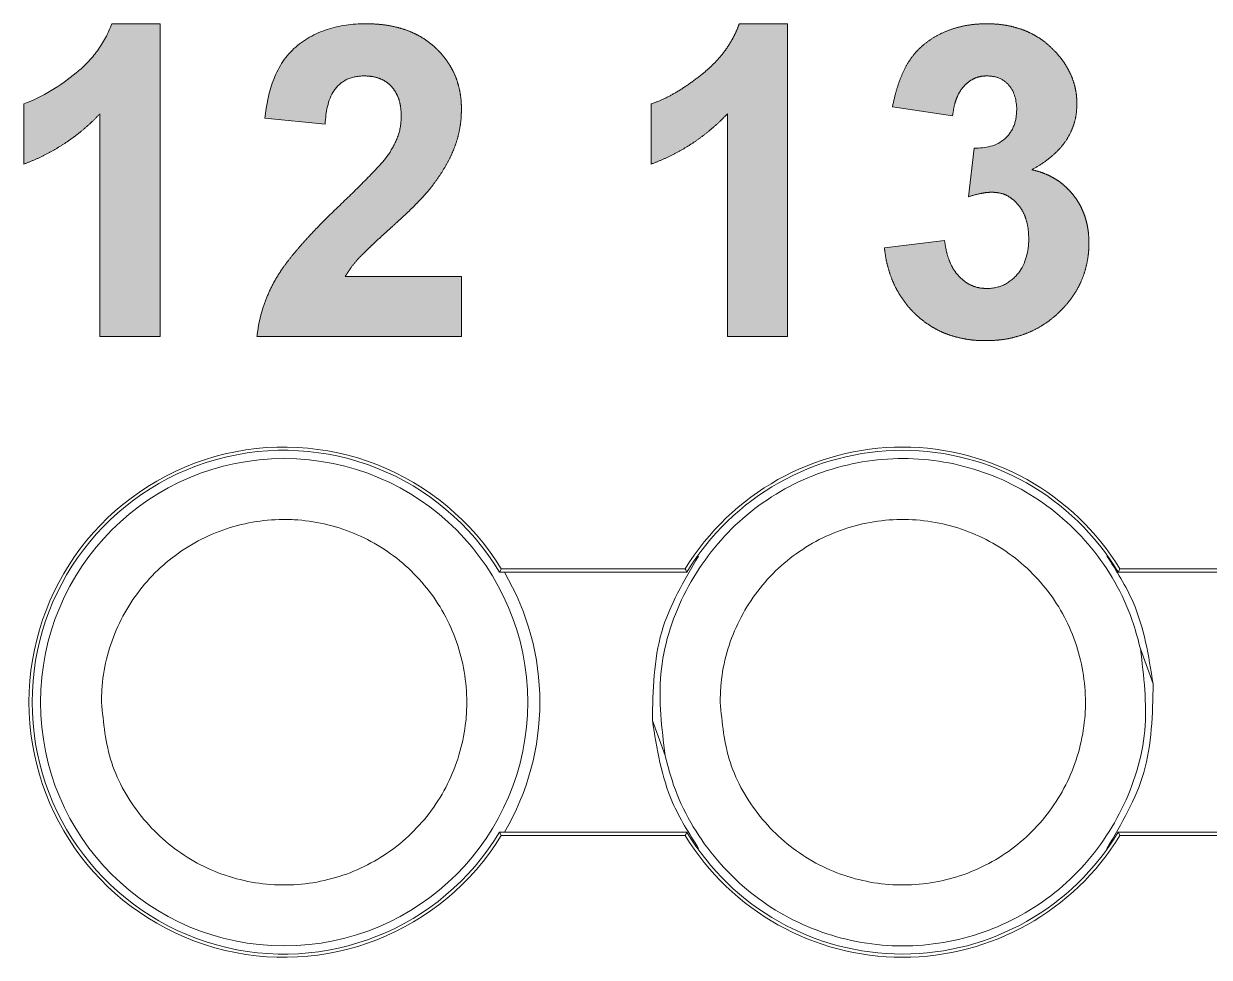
# Model space of a CAD drawing. Extents: x 222 to 1672, y 144 to 807.
# Drawn here: x 1409.934 to 1414.802, y 452.13 to 455.961 of the extents above; entities that cross this region are included whole.
import ezdxf

# ---------------------------------------------------------------- set-up
doc = ezdxf.new("R2010")
doc.units = 0
doc.header["$LTSCALE"] = 2
doc.header["$MEASUREMENT"] = 0
doc.linetypes.add('PHANTOM', pattern=[12.7, 6.35, -1.27, 1.27, -1.27, 1.27, -1.27])
doc.layers.get('0').update_dxf_attribs({"linetype": 'CONTINUOUS'})
doc.layers.add('DIM', color=7, linetype='CONTINUOUS')

msp = doc.modelspace()

# ---------------------------------------------------------------- hatches: boundary and pattern name
at = {"layer": 'DIM'}
h = msp.add_hatch(color=256, dxfattribs=at)
edge = h.paths.add_edge_path(flags=0)
edge.add_line((1409.93446, 455.63175), (1409.93446, 455.3848))
edge.add_spline(control_points=[(1409.93446, 455.3848), (1409.94928, 455.39052), (1409.97889, 455.40196), (1410.02166, 455.42239), (1410.06297, 455.44492), (1410.10303, 455.46924), (1410.14136, 455.49645), (1410.17834, 455.52566), (1410.21383, 455.55718), (1410.23607, 455.57974), (1410.24726, 455.59111)], knot_values=[0, 0, 0, 0, 0.1261267, 0.251858, 0.3758066, 0.4995326, 0.6235877, 0.7485837, 0.8734334, 1, 1, 1, 1], weights=[1, 1, 1, 1, 1, 1, 1, 1, 1, 1, 1], degree=3, periodic=0)
edge.add_line((1410.24726, 455.59111), (1410.24726, 454.67686))
edge.add_line((1410.24726, 454.67686), (1410.49422, 454.67686))
edge.add_line((1410.49422, 454.67686), (1410.49422, 455.96102))
edge.add_line((1410.49422, 455.96102), (1410.29614, 455.96102))
edge.add_spline(control_points=[(1410.29614, 455.96102), (1410.28131, 455.92147), (1410.26154, 455.88367), (1410.21233, 455.8162), (1410.18288, 455.78664), (1410.08549, 455.70596), (1410.01332, 455.66132), (1409.93446, 455.63175)], knot_values=[0, 0, 0, 0, 0.25, 0.25, 0.5, 0.5, 1, 1, 1, 1], weights=[1, 1, 1, 1, 1, 1, 1, 1], degree=3, periodic=0)
h = msp.add_hatch(color=256, dxfattribs=at)
edge = h.paths.add_edge_path(flags=0)
edge.add_spline(control_points=[(1411.43579, 455.43007), (1411.40803, 455.39108), (1411.37488, 455.35684), (1411.30774, 455.28912), (1411.27356, 455.25586), (1411.23926, 455.22273)], knot_values=[0, 0, 0, 0, 0.5, 0.5, 1, 1, 1, 1], weights=[1, 1, 1, 1, 1, 1], degree=3, periodic=0)
edge.add_spline(control_points=[(1411.23926, 455.22273), (1411.22334, 455.20743), (1411.19257, 455.17785), (1411.14886, 455.13425), (1411.10931, 455.09282), (1411.0743, 455.05341), (1411.04259, 455.01695), (1411.01529, 454.98259), (1410.9923, 454.95032), (1410.96699, 454.91091), (1410.94153, 454.86196), (1410.91808, 454.80181), (1410.9005, 454.74017), (1410.89482, 454.69797), (1410.89198, 454.67686)], knot_values=[0, 0, 0, 0, 0.0999847, 0.1933643, 0.279631, 0.3593995, 0.4321138, 0.4984758, 0.5580759, 0.6115183, 0.7105433, 0.8073379, 0.903642, 1, 1, 1, 1], weights=[1, 1, 1, 1, 1, 1, 1, 1, 1, 1, 1, 1, 1, 1, 1], degree=3, periodic=0)
edge.add_line((1410.89198, 454.67686), (1411.73162, 454.67686))
edge.add_line((1411.73162, 454.67686), (1411.73162, 454.92382))
edge.add_line((1411.73162, 454.92382), (1411.25443, 454.92382))
edge.add_spline(control_points=[(1411.25443, 454.92382), (1411.26133, 454.93494), (1411.27585, 454.95838), (1411.29608, 454.98317), (1411.31222, 455.00141), (1411.32388, 455.0131), (1411.33808, 455.0271), (1411.35509, 455.0431), (1411.37429, 455.0619), (1411.39682, 455.08223), (1411.42161, 455.10521), (1411.44859, 455.1294), (1411.47546, 455.15426), (1411.50139, 455.17769), (1411.52443, 455.20029), (1411.5456, 455.22089), (1411.56412, 455.24036), (1411.58061, 455.258), (1411.59484, 455.27416), (1411.60321, 455.2847), (1411.60711, 455.28962)], knot_values=[0, 0, 0, 0, 0.0770134, 0.1621611, 0.1879022, 0.2203879, 0.2592987, 0.3053595, 0.3578442, 0.4175096, 0.4839664, 0.5568745, 0.630836, 0.6994326, 0.7626243, 0.8208106, 0.8732953, 0.9208051, 0.9630236, 1, 1, 1, 1], weights=[1, 1, 1, 1, 1, 1, 1, 1, 1, 1, 1, 1, 1, 1, 1, 1, 1, 1, 1, 1, 1], degree=3, periodic=0)
edge.add_spline(control_points=[(1411.60711, 455.28962), (1411.61745, 455.30327), (1411.63746, 455.32972), (1411.66303, 455.37062), (1411.68504, 455.41015), (1411.70212, 455.4495), (1411.7156, 455.48876), (1411.72472, 455.52887), (1411.73068, 455.56992), (1411.73131, 455.59769), (1411.73162, 455.61168)], knot_values=[0, 0, 0, 0, 0.1458105, 0.2823985, 0.4105371, 0.5309139, 0.6473362, 0.7635726, 0.8808238, 1, 1, 1, 1], weights=[1, 1, 1, 1, 1, 1, 1, 1, 1, 1, 1], degree=3, periodic=0)
edge.add_spline(control_points=[(1411.73162, 455.61168), (1411.73138, 455.62388), (1411.73091, 455.64787), (1411.72548, 455.683), (1411.71729, 455.7166), (1411.70604, 455.74881), (1411.69091, 455.77921), (1411.67277, 455.80827), (1411.6514, 455.83585), (1411.62669, 455.86149), (1411.59929, 455.88487), (1411.56922, 455.90537), (1411.53659, 455.92264), (1411.50152, 455.93685), (1411.46387, 455.94751), (1411.42399, 455.95556), (1411.38153, 455.96018), (1411.35245, 455.96073), (1411.33752, 455.96102)], knot_values=[0, 0, 0, 0, 0.0617679, 0.1215089, 0.1796931, 0.2368754, 0.2940179, 0.3514178, 0.4102701, 0.4705148, 0.5315599, 0.592554, 0.6545737, 0.7183293, 0.7839363, 0.852633, 0.924335, 1, 1, 1, 1], weights=[1, 1, 1, 1, 1, 1, 1, 1, 1, 1, 1, 1, 1, 1, 1, 1, 1, 1, 1], degree=3, periodic=0)
edge.add_spline(control_points=[(1411.33752, 455.96102), (1411.28419, 455.96032), (1411.23115, 455.95416), (1411.13079, 455.92082), (1411.08283, 455.89487), (1411.00463, 455.82247), (1410.97692, 455.77563), (1410.94008, 455.67764), (1410.93114, 455.626), (1410.9249, 455.57361)], knot_values=[0, 0, 0, 0, 0.25, 0.25, 0.5, 0.5, 0.75, 0.75, 1, 1, 1, 1], weights=[1, 1, 1, 1, 1, 1, 1, 1, 1, 1], degree=3, periodic=0)
edge.add_line((1410.9249, 455.57361), (1411.17186, 455.54943))
edge.add_spline(control_points=[(1411.17186, 455.54943), (1411.17505, 455.59742), (1411.18227, 455.64708), (1411.22194, 455.70688), (1411.24102, 455.72274), (1411.28474, 455.74335), (1411.30853, 455.74591), (1411.33238, 455.74699)], knot_values=[0, 0, 0, 0, 0.5, 0.5, 0.75, 0.75, 1, 1, 1, 1], weights=[1, 1, 1, 1, 1, 1, 1, 1], degree=3, periodic=0)
edge.add_spline(control_points=[(1411.33238, 455.74699), (1411.34366, 455.74646), (1411.36524, 455.74543), (1411.39585, 455.73744), (1411.42249, 455.72352), (1411.44505, 455.7041), (1411.46306, 455.67938), (1411.47593, 455.64982), (1411.48334, 455.61556), (1411.48421, 455.59131), (1411.48467, 455.5785)], knot_values=[0, 0, 0, 0, 0.131231, 0.2510918, 0.3649536, 0.47821, 0.5946121, 0.7179637, 0.8509261, 1, 1, 1, 1], weights=[1, 1, 1, 1, 1, 1, 1, 1, 1, 1, 1], degree=3, periodic=0)
edge.add_spline(control_points=[(1411.48467, 455.5785), (1411.4833, 455.55215), (1411.48007, 455.52612), (1411.46262, 455.47597), (1411.44947, 455.4528), (1411.43579, 455.43007)], knot_values=[0, 0, 0, 0, 0.5, 0.5, 1, 1, 1, 1], weights=[1, 1, 1, 1, 1, 1], degree=3, periodic=0)
h = msp.add_hatch(color=256, dxfattribs=at)
edge = h.paths.add_edge_path(flags=0)
edge.add_line((1412.51068, 455.63175), (1412.51068, 455.3848))
edge.add_spline(control_points=[(1412.51068, 455.3848), (1412.52551, 455.39052), (1412.55511, 455.40196), (1412.59788, 455.42239), (1412.6392, 455.44492), (1412.67926, 455.46924), (1412.71758, 455.49645), (1412.75456, 455.52566), (1412.79005, 455.55718), (1412.81229, 455.57974), (1412.82349, 455.59111)], knot_values=[0, 0, 0, 0, 0.1261267, 0.251858, 0.3758066, 0.4995326, 0.6235877, 0.7485837, 0.8734334, 1, 1, 1, 1], weights=[1, 1, 1, 1, 1, 1, 1, 1, 1, 1, 1], degree=3, periodic=0)
edge.add_line((1412.82349, 455.59111), (1412.82349, 454.67686))
edge.add_line((1412.82349, 454.67686), (1413.07044, 454.67686))
edge.add_line((1413.07044, 454.67686), (1413.07044, 455.96102))
edge.add_line((1413.07044, 455.96102), (1412.87236, 455.96102))
edge.add_spline(control_points=[(1412.87236, 455.96102), (1412.86867, 455.95117), (1412.86129, 455.93148), (1412.84719, 455.90321), (1412.83117, 455.87581), (1412.81309, 455.84922), (1412.79287, 455.82346), (1412.76997, 455.79906), (1412.74525, 455.77524), (1412.70989, 455.7456), (1412.66536, 455.71226), (1412.61234, 455.67828), (1412.56154, 455.65082), (1412.52712, 455.63792), (1412.51068, 455.63175)], knot_values=[0, 0, 0, 0, 0.0625706, 0.1251307, 0.187824, 0.2514029, 0.3164648, 0.3825759, 0.450459, 0.5207305, 0.6571441, 0.7813466, 0.8955272, 1, 1, 1, 1], weights=[1, 1, 1, 1, 1, 1, 1, 1, 1, 1, 1, 1, 1, 1, 1], degree=3, periodic=0)
h = msp.add_hatch(color=256, dxfattribs=at)
edge = h.paths.add_edge_path(flags=0)
edge.add_spline(control_points=[(1414.06089, 455.0779), (1414.05994, 455.02794), (1414.04882, 454.97662), (1414.00278, 454.91816), (1413.98304, 454.90191), (1413.93914, 454.87924), (1413.91384, 454.87497), (1413.88879, 454.87442)], knot_values=[0, 0, 0, 0, 0.5, 0.5, 0.75, 0.75, 1, 1, 1, 1], weights=[1, 1, 1, 1, 1, 1, 1, 1], degree=3, periodic=0)
edge.add_spline(control_points=[(1413.88879, 454.87442), (1413.87782, 454.87495), (1413.85638, 454.87598), (1413.82561, 454.88617), (1413.79737, 454.90228), (1413.77243, 454.92518), (1413.75034, 454.95337), (1413.73398, 454.9881), (1413.72133, 455.02798), (1413.71728, 455.0568), (1413.71515, 455.07199)], knot_values=[0, 0, 0, 0, 0.1131108, 0.2210721, 0.3314922, 0.4470273, 0.5690459, 0.6995095, 0.8416922, 1, 1, 1, 1], weights=[1, 1, 1, 1, 1, 1, 1, 1, 1, 1, 1], degree=3, periodic=0)
edge.add_line((1413.71515, 455.07199), (1413.4682, 455.04163))
edge.add_spline(control_points=[(1413.4682, 455.04163), (1413.46992, 455.0277), (1413.47328, 455.0004), (1413.48259, 454.9608), (1413.49426, 454.9231), (1413.50924, 454.88744), (1413.52732, 454.85388), (1413.54834, 454.82236), (1413.57193, 454.79259), (1413.59878, 454.76551), (1413.62766, 454.74068), (1413.65897, 454.71944), (1413.6918, 454.7009), (1413.72663, 454.68593), (1413.76343, 454.67469), (1413.80191, 454.66652), (1413.84216, 454.6611), (1413.86965, 454.66064), (1413.88365, 454.6604)], knot_values=[0, 0, 0, 0, 0.0675552, 0.1323556, 0.1955554, 0.2573587, 0.3183178, 0.3787785, 0.4395823, 0.5008927, 0.5621099, 0.6226904, 0.6827622, 0.7434256, 0.8048027, 0.8677226, 0.9326571, 1, 1, 1, 1], weights=[1, 1, 1, 1, 1, 1, 1, 1, 1, 1, 1, 1, 1, 1, 1, 1, 1, 1, 1], degree=3, periodic=0)
edge.add_spline(control_points=[(1413.88365, 454.6604), (1413.89841, 454.66074), (1413.92752, 454.66143), (1413.9702, 454.6668), (1414.01098, 454.67622), (1414.0499, 454.68897), (1414.08695, 454.7057), (1414.12235, 454.72558), (1414.15542, 454.74995), (1414.18655, 454.77718), (1414.21491, 454.80704), (1414.23981, 454.83878), (1414.26071, 454.87221), (1414.27819, 454.90698), (1414.29126, 454.94358), (1414.30074, 454.98157), (1414.30699, 455.02111), (1414.30755, 455.04804), (1414.30784, 455.0617)], knot_values=[0, 0, 0, 0, 0.0680365, 0.1341682, 0.1978302, 0.2606972, 0.3226179, 0.3849258, 0.4474589, 0.5115953, 0.575337, 0.6370049, 0.6972077, 0.756774, 0.8160353, 0.8759468, 0.937097, 1, 1, 1, 1], weights=[1, 1, 1, 1, 1, 1, 1, 1, 1, 1, 1, 1, 1, 1, 1, 1, 1, 1, 1], degree=3, periodic=0)
edge.add_spline(control_points=[(1414.30784, 455.0617), (1414.30761, 455.07105), (1414.30717, 455.08954), (1414.30449, 455.11677), (1414.29915, 455.14286), (1414.29234, 455.16797), (1414.28319, 455.1919), (1414.27249, 455.21504), (1414.25918, 455.23682), (1414.24442, 455.25771), (1414.22768, 455.27681), (1414.2098, 455.29454), (1414.19058, 455.31049), (1414.1698, 455.32449), (1414.14769, 455.33651), (1414.12427, 455.34684), (1414.09967, 455.35576), (1414.08246, 455.35984), (1414.07375, 455.3619)], knot_values=[0, 0, 0, 0, 0.0678147, 0.1340725, 0.198087, 0.260688, 0.3224685, 0.3836549, 0.445285, 0.5072249, 0.5689303, 0.6291616, 0.6896618, 0.7496713, 0.8106044, 0.8718382, 0.9351575, 1, 1, 1, 1], weights=[1, 1, 1, 1, 1, 1, 1, 1, 1, 1, 1, 1, 1, 1, 1, 1, 1, 1, 1], degree=3, periodic=0)
edge.add_spline(control_points=[(1414.07375, 455.3619), (1414.08836, 455.37033), (1414.11662, 455.38662), (1414.1542, 455.41545), (1414.18666, 455.44577), (1414.21302, 455.47873), (1414.23324, 455.51404), (1414.24786, 455.55136), (1414.25696, 455.59084), (1414.25795, 455.61798), (1414.25845, 455.63175)], knot_values=[0, 0, 0, 0, 0.146686, 0.2835679, 0.4113209, 0.5324261, 0.6494376, 0.7640562, 0.8803035, 1, 1, 1, 1], weights=[1, 1, 1, 1, 1, 1, 1, 1, 1, 1, 1], degree=3, periodic=0)
edge.add_spline(control_points=[(1414.25845, 455.63175), (1414.25822, 455.64154), (1414.25776, 455.66103), (1414.25356, 455.68984), (1414.2465, 455.71778), (1414.23702, 455.74511), (1414.22428, 455.7714), (1414.20925, 455.79726), (1414.1913, 455.82214), (1414.17747, 455.83766), (1414.17047, 455.84552)], knot_values=[0, 0, 0, 0, 0.1238983, 0.2467408, 0.3676144, 0.4884929, 0.6123389, 0.7369205, 0.8668022, 1, 1, 1, 1], weights=[1, 1, 1, 1, 1, 1, 1, 1, 1, 1, 1], degree=3, periodic=0)
edge.add_spline(control_points=[(1414.17047, 455.84552), (1414.16141, 455.85474), (1414.14348, 455.87299), (1414.1132, 455.89643), (1414.08103, 455.91675), (1414.0463, 455.93289), (1414.00957, 455.94557), (1413.97069, 455.95453), (1413.9296, 455.96005), (1413.90141, 455.96069), (1413.88699, 455.96102)], knot_values=[0, 0, 0, 0, 0.1228372, 0.2430698, 0.3632248, 0.4839762, 0.6064773, 0.7320876, 0.8628777, 1, 1, 1, 1], weights=[1, 1, 1, 1, 1, 1, 1, 1, 1, 1, 1], degree=3, periodic=0)
edge.add_spline(control_points=[(1413.88699, 455.96102), (1413.87015, 455.96056), (1413.83715, 455.95964), (1413.78902, 455.95163), (1413.7433, 455.93911), (1413.70051, 455.92136), (1413.6611, 455.89941), (1413.62599, 455.87317), (1413.5954, 455.84325), (1413.56927, 455.80896), (1413.5477, 455.76959), (1413.5289, 455.72493), (1413.513, 455.67434), (1413.5052, 455.63826), (1413.50113, 455.6194)], knot_values=[0, 0, 0, 0, 0.0887937, 0.1740353, 0.2566934, 0.3384464, 0.4178559, 0.4941374, 0.5690024, 0.6429332, 0.7207162, 0.8052548, 0.8982642, 1, 1, 1, 1], weights=[1, 1, 1, 1, 1, 1, 1, 1, 1, 1, 1, 1, 1, 1, 1], degree=3, periodic=0)
edge.add_line((1413.50113, 455.6194), (1413.74808, 455.58236))
edge.add_spline(control_points=[(1413.74808, 455.58236), (1413.74982, 455.59502), (1413.75312, 455.61913), (1413.76284, 455.65266), (1413.7764, 455.68155), (1413.79405, 455.7052), (1413.8146, 455.72388), (1413.8376, 455.73715), (1413.86265, 455.74569), (1413.88015, 455.74655), (1413.88905, 455.74699)], knot_values=[0, 0, 0, 0, 0.1600763, 0.3046058, 0.4358323, 0.5579212, 0.672075, 0.7813856, 0.8887829, 1, 1, 1, 1], weights=[1, 1, 1, 1, 1, 1, 1, 1, 1, 1, 1], degree=3, periodic=0)
edge.add_spline(control_points=[(1413.88905, 455.74699), (1413.90649, 455.7462), (1413.92403, 455.74424), (1413.95586, 455.73061), (1413.96993, 455.71991), (1414.0032, 455.67968), (1414.01024, 455.64452), (1414.0115, 455.61014)], knot_values=[0, 0, 0, 0, 0.25, 0.25, 0.5, 0.5, 1, 1, 1, 1], weights=[1, 1, 1, 1, 1, 1, 1, 1], degree=3, periodic=0)
edge.add_spline(control_points=[(1414.0115, 455.61014), (1414.01046, 455.58765), (1414.00849, 455.56491), (1413.99227, 455.52286), (1413.97927, 455.50369), (1413.92934, 455.45883), (1413.88197, 455.44988), (1413.83709, 455.45065)], knot_values=[0, 0, 0, 0, 0.25, 0.25, 0.5, 0.5, 1, 1, 1, 1], weights=[1, 1, 1, 1, 1, 1, 1, 1], degree=3, periodic=0)
edge.add_line((1413.83709, 455.45065), (1413.81393, 455.25129))
edge.add_spline(control_points=[(1413.81393, 455.25129), (1413.82982, 455.25614), (1413.84585, 455.26069), (1413.86214, 455.26398), (1413.87034, 455.26563), (1413.87859, 455.26717), (1413.8869, 455.26813), (1413.8952, 455.2691), (1413.90358, 455.26934), (1413.91194, 455.26955)], knot_values=[0, 0, 0, 0, 0.0000499, 0.0000499, 0.0000499, 0.000075, 0.000075, 0.000075, 0.0001001, 0.0001001, 0.0001001, 0.0001001], weights=[1, 1, 1, 1, 1, 1, 1, 1, 1, 1], degree=3, periodic=0)
edge.add_spline(control_points=[(1413.91194, 455.26955), (1413.92196, 455.26888), (1413.94178, 455.26755), (1413.97028, 455.25777), (1413.9958, 455.24074), (1414.01857, 455.21809), (1414.03783, 455.18988), (1414.05134, 455.15647), (1414.05937, 455.11858), (1414.06037, 455.09192), (1414.06089, 455.0779)], knot_values=[0, 0, 0, 0, 0.1108862, 0.2193367, 0.3292133, 0.4481113, 0.5732658, 0.7048734, 0.8448029, 1, 1, 1, 1], weights=[1, 1, 1, 1, 1, 1, 1, 1, 1, 1, 1], degree=3, periodic=0)

# ---------------------------------------------------------------- linework, layer by layer
at = {"linetype": 'PHANTOM', "lineweight": 5}
for p, q in [((1410.29614, 455.96102), (1410.49422, 455.96102)), ((1410.49422, 455.96102), (1410.49422, 454.67686)), ((1412.87236, 455.96102), (1413.07044, 455.96102)), ((1413.07044, 455.96102), (1413.07044, 454.67686)), ((1409.93446, 455.3848), (1409.93446, 455.63175)), ((1412.51068, 455.3848), (1412.51068, 455.63175)), ((1413.74808, 455.58236), (1413.50113, 455.6194)), ((1410.24726, 454.67686), (1410.24726, 455.5911)), ((1411.17186, 455.54943), (1410.9249, 455.57361)), ((1412.82349, 454.67686), (1412.82349, 455.5911)), ((1413.81393, 455.25129), (1413.83709, 455.45065)), ((1413.4682, 455.04163), (1413.71515, 455.07199)), ((1411.25443, 454.92382), (1411.73162, 454.92382)), ((1411.73162, 454.92382), (1411.73162, 454.67686)), ((1410.49422, 454.67686), (1410.24726, 454.67686)), ((1411.73162, 454.67686), (1410.89198, 454.67686)), ((1413.07044, 454.67686), (1412.82349, 454.67686))]:
    msp.add_line(p, q, dxfattribs=at)
at = {"linetype": 'Continuous', "lineweight": 5}
for p, q in [((1411.88803, 453.71059), (1412.65746, 453.71059)), ((1411.88803, 453.71059), (1412.65746, 453.71059)), ((1412.6501, 453.72368), (1411.89539, 453.72368)), ((1412.6501, 453.72368), (1411.89539, 453.72368)), ((1414.42803, 453.71059), (1415.19746, 453.71059)), ((1414.42803, 453.71059), (1415.19746, 453.71059)), ((1415.1901, 453.72368), (1414.43539, 453.72368)), ((1415.1901, 453.72368), (1414.43539, 453.72368)), ((1414.51935, 453.39546), (1414.57157, 453.25158)), ((1412.51556, 453.10189), (1412.56779, 452.95795)), ((1412.65746, 452.64314), (1411.88803, 452.64314)), ((1412.65746, 452.64314), (1411.88803, 452.64314)), ((1415.19746, 452.64314), (1414.42803, 452.64314)), ((1415.19746, 452.64314), (1414.42803, 452.64314)), ((1411.89539, 452.63004), (1412.6501, 452.63004)), ((1411.89539, 452.63004), (1412.6501, 452.63004)), ((1414.43539, 452.63004), (1415.1901, 452.63004)), ((1414.43539, 452.63004), (1415.1901, 452.63004))]:
    msp.add_line(p, q, dxfattribs=at)
at = {"linetype": 'Continuous', "lineweight": 5, "flags": 128}
for points in [[(1411.88803, 453.71059), (1411.8931, 453.7196), (1411.89539, 453.72368)], [(1411.88803, 453.71059), (1411.8931, 453.7196), (1411.89539, 453.72368)], [(1412.65746, 453.71059), (1412.65239, 453.7196), (1412.6501, 453.72368)], [(1414.42803, 453.71059), (1414.4331, 453.7196), (1414.43539, 453.72368)], [(1411.88803, 452.64314), (1411.8931, 452.63413), (1411.89539, 452.63004)], [(1411.88803, 452.64314), (1411.8931, 452.63413), (1411.89539, 452.63004)], [(1412.65746, 452.64314), (1412.65239, 452.63413), (1412.6501, 452.63004)], [(1414.42803, 452.64314), (1414.4331, 452.63413), (1414.43539, 452.63004)]]:
    msp.add_lwpolyline(points, dxfattribs=at)
at = {"linetype": 'Continuous', "lineweight": 5}
msp.add_circle((1411.00357, 453.1767), 1, dxfattribs=at)
for centre, radius, start, end in [((1411.00275, 453.17686), 1.04682, 31.4908, 328.5092), ((1411.00275, 453.17686), 1.04682, 31.4908, 328.5092), ((1411.00275, 453.17686), 1.03373, 31.08527, 328.91473), ((1411.00275, 453.17686), 1.03373, 31.08527, 328.91473), ((1413.54275, 453.17686), 1.04682, 31.4908, 148.5092), ((1413.54275, 453.17686), 1.04682, 31.4908, 148.5092), ((1413.54275, 453.17686), 1.03373, 31.08527, 148.91473), ((1411.00357, 453.17673), 1.05, 329.45671, 30.55954), ((1413.54275, 453.17686), 1.03373, 211.08527, 328.91473), ((1413.54275, 453.17686), 1.04682, 211.4908, 328.5092), ((1413.54275, 453.17686), 1.04682, 211.4908, 328.5092)]:
    msp.add_arc(centre, radius, start, end, dxfattribs=at)
at = {"linetype": 'PHANTOM', "lineweight": 5}
for points, knots in [([(1409.93446, 455.63175), (1410.01332, 455.66132), (1410.08549, 455.70596), (1410.18288, 455.78664), (1410.21233, 455.8162), (1410.26154, 455.88367), (1410.28131, 455.92147), (1410.29614, 455.96102)], [0, 0, 0, 0, 0.5, 0.5, 0.75, 0.75, 1, 1, 1, 1]), ([(1410.9249, 455.57361), (1410.93114, 455.626), (1410.94008, 455.67764), (1410.97692, 455.77563), (1411.00463, 455.82247), (1411.08283, 455.89487), (1411.13079, 455.92082), (1411.23115, 455.95416), (1411.28419, 455.96032), (1411.33752, 455.96102)], [0, 0, 0, 0, 0.25, 0.25, 0.5, 0.5, 0.75, 0.75, 1, 1, 1, 1]), ([(1411.33752, 455.96102), (1411.35245, 455.96073), (1411.38153, 455.96018), (1411.42399, 455.95556), (1411.46387, 455.94751), (1411.50152, 455.93685), (1411.53659, 455.92264), (1411.56922, 455.90537), (1411.59929, 455.88487), (1411.62669, 455.86149), (1411.6514, 455.83585), (1411.67277, 455.80827), (1411.69091, 455.77921), (1411.70604, 455.74881), (1411.71729, 455.7166), (1411.72548, 455.683), (1411.73091, 455.64787), (1411.73138, 455.62388), (1411.73162, 455.61168)], [0, 0, 0, 0, 0.075665, 0.147367, 0.2160637, 0.2816707, 0.3454263, 0.407446, 0.4684401, 0.5294852, 0.5897299, 0.6485822, 0.7059821, 0.7631246, 0.8203069, 0.8784911, 0.9382321, 1, 1, 1, 1]), ([(1412.51068, 455.63175), (1412.52712, 455.63792), (1412.56154, 455.65082), (1412.61234, 455.67828), (1412.66536, 455.71226), (1412.70989, 455.7456), (1412.74525, 455.77524), (1412.76997, 455.79906), (1412.79287, 455.82346), (1412.81309, 455.84922), (1412.83117, 455.87581), (1412.84719, 455.90321), (1412.86129, 455.93148), (1412.86867, 455.95117), (1412.87236, 455.96102)], [0, 0, 0, 0, 0.1044728, 0.2186534, 0.3428559, 0.4792695, 0.549541, 0.6174241, 0.6835352, 0.7485971, 0.812176, 0.8748693, 0.9374294, 1, 1, 1, 1]), ([(1413.50113, 455.6194), (1413.5052, 455.63826), (1413.513, 455.67434), (1413.5289, 455.72493), (1413.5477, 455.76959), (1413.56927, 455.80896), (1413.5954, 455.84325), (1413.62599, 455.87317), (1413.6611, 455.89941), (1413.70051, 455.92136), (1413.7433, 455.93911), (1413.78902, 455.95163), (1413.83715, 455.95964), (1413.87015, 455.96056), (1413.88699, 455.96102)], [0, 0, 0, 0, 0.1017358, 0.1947452, 0.2792838, 0.3570668, 0.4309976, 0.5058626, 0.5821441, 0.6615536, 0.7433066, 0.8259647, 0.9112063, 1, 1, 1, 1]), ([(1413.88699, 455.96102), (1413.90141, 455.96069), (1413.9296, 455.96005), (1413.97069, 455.95453), (1414.00957, 455.94557), (1414.0463, 455.93289), (1414.08103, 455.91675), (1414.1132, 455.89643), (1414.14348, 455.87299), (1414.16141, 455.85474), (1414.17047, 455.84552)], [0, 0, 0, 0, 0.1371223, 0.2679124, 0.3935227, 0.5160238, 0.6367752, 0.7569302, 0.8771628, 1, 1, 1, 1]), ([(1414.17047, 455.84552), (1414.17747, 455.83766), (1414.1913, 455.82214), (1414.20925, 455.79726), (1414.22428, 455.7714), (1414.23702, 455.74511), (1414.2465, 455.71778), (1414.25356, 455.68984), (1414.25776, 455.66103), (1414.25822, 455.64154), (1414.25845, 455.63175)], [0, 0, 0, 0, 0.1331978, 0.2630795, 0.3876611, 0.5115071, 0.6323856, 0.7532592, 0.8761017, 1, 1, 1, 1]), ([(1411.33238, 455.74699), (1411.30853, 455.74591), (1411.28474, 455.74335), (1411.24102, 455.72274), (1411.22194, 455.70688), (1411.18227, 455.64708), (1411.17505, 455.59742), (1411.17186, 455.54943)], [0, 0, 0, 0, 0.25, 0.25, 0.5, 0.5, 1, 1, 1, 1]), ([(1411.48467, 455.5785), (1411.48421, 455.59131), (1411.48334, 455.61556), (1411.47593, 455.64982), (1411.46306, 455.67938), (1411.44505, 455.7041), (1411.42249, 455.72352), (1411.39585, 455.73744), (1411.36524, 455.74543), (1411.34366, 455.74646), (1411.33238, 455.74699)], [0, 0, 0, 0, 0.1490739, 0.2820363, 0.4053879, 0.52179, 0.6350464, 0.7489082, 0.868769, 1, 1, 1, 1]), ([(1413.88905, 455.74699), (1413.88015, 455.74655), (1413.86265, 455.74569), (1413.8376, 455.73715), (1413.8146, 455.72388), (1413.79405, 455.7052), (1413.7764, 455.68155), (1413.76284, 455.65266), (1413.75312, 455.61913), (1413.74982, 455.59502), (1413.74808, 455.58236)], [0, 0, 0, 0, 0.11121714, 0.21861436, 0.32792502, 0.4420788, 0.56416772, 0.69539422, 0.83992372, 1, 1, 1, 1]), ([(1414.0115, 455.61014), (1414.01024, 455.64452), (1414.0032, 455.67968), (1413.96993, 455.71991), (1413.95586, 455.73061), (1413.92403, 455.74424), (1413.90649, 455.7462), (1413.88905, 455.74699)], [0, 0, 0, 0, 0.5, 0.5, 0.75, 0.75, 1, 1, 1, 1]), ([(1411.73162, 455.61168), (1411.73131, 455.59769), (1411.73068, 455.56992), (1411.72472, 455.52887), (1411.7156, 455.48876), (1411.70212, 455.4495), (1411.68504, 455.41015), (1411.66303, 455.37062), (1411.63746, 455.32972), (1411.61745, 455.30327), (1411.60711, 455.28962)], [0, 0, 0, 0, 0.1191762, 0.2364274, 0.3526638, 0.4690861, 0.5894629, 0.7176015, 0.8541895, 1, 1, 1, 1]), ([(1413.83709, 455.45065), (1413.88197, 455.44988), (1413.92934, 455.45883), (1413.97927, 455.50369), (1413.99227, 455.52286), (1414.00849, 455.56491), (1414.01046, 455.58765), (1414.0115, 455.61014)], [0, 0, 0, 0, 0.5, 0.5, 0.75, 0.75, 1, 1, 1, 1]), ([(1414.25845, 455.63175), (1414.25795, 455.61798), (1414.25696, 455.59084), (1414.24786, 455.55136), (1414.23324, 455.51404), (1414.21302, 455.47873), (1414.18666, 455.44577), (1414.1542, 455.41545), (1414.11662, 455.38662), (1414.08836, 455.37033), (1414.07375, 455.3619)], [0, 0, 0, 0, 0.1196965, 0.2359438, 0.3505624, 0.4675739, 0.5886791, 0.7164321, 0.853314, 1, 1, 1, 1]), ([(1410.24726, 455.59111), (1410.23607, 455.57974), (1410.21383, 455.55718), (1410.17834, 455.52566), (1410.14136, 455.49645), (1410.10303, 455.46924), (1410.06297, 455.44492), (1410.02166, 455.42239), (1409.97889, 455.40196), (1409.94928, 455.39052), (1409.93446, 455.3848)], [0, 0, 0, 0, 0.1265666, 0.2514163, 0.3764123, 0.5004674, 0.6241934, 0.748142, 0.8738733, 1, 1, 1, 1]), ([(1411.43579, 455.43007), (1411.44947, 455.4528), (1411.46262, 455.47597), (1411.48007, 455.52612), (1411.4833, 455.55215), (1411.48467, 455.5785)], [0, 0, 0, 0, 0.5, 0.5, 1, 1, 1, 1]), ([(1412.82349, 455.59111), (1412.81229, 455.57974), (1412.79005, 455.55718), (1412.75456, 455.52566), (1412.71758, 455.49645), (1412.67926, 455.46924), (1412.6392, 455.44492), (1412.59788, 455.42239), (1412.55511, 455.40196), (1412.52551, 455.39052), (1412.51068, 455.3848)], [0, 0, 0, 0, 0.1265666, 0.2514163, 0.3764123, 0.5004674, 0.6241934, 0.748142, 0.8738733, 1, 1, 1, 1]), ([(1411.23926, 455.22273), (1411.27356, 455.25586), (1411.30774, 455.28912), (1411.37488, 455.35684), (1411.40803, 455.39108), (1411.43579, 455.43007)], [0, 0, 0, 0, 0.5, 0.5, 1, 1, 1, 1]), ([(1414.07375, 455.3619), (1414.08246, 455.35984), (1414.09967, 455.35576), (1414.12427, 455.34684), (1414.14769, 455.33651), (1414.1698, 455.32449), (1414.19058, 455.31049), (1414.2098, 455.29454), (1414.22768, 455.27681), (1414.24442, 455.25771), (1414.25918, 455.23682), (1414.27249, 455.21504), (1414.28319, 455.1919), (1414.29234, 455.16797), (1414.29915, 455.14286), (1414.30449, 455.11677), (1414.30717, 455.08954), (1414.30761, 455.07105), (1414.30784, 455.0617)], [0, 0, 0, 0, 0.0648425, 0.1281618, 0.1893956, 0.2503287, 0.3103382, 0.3708384, 0.4310697, 0.4927751, 0.554715, 0.6163451, 0.6775315, 0.739312, 0.801913, 0.8659275, 0.9321853, 1, 1, 1, 1]), ([(1411.60711, 455.28962), (1411.60321, 455.2847), (1411.59484, 455.27416), (1411.58061, 455.258), (1411.56412, 455.24036), (1411.5456, 455.22089), (1411.52443, 455.20029), (1411.50139, 455.17769), (1411.47546, 455.15426), (1411.44859, 455.1294), (1411.42161, 455.10521), (1411.39682, 455.08223), (1411.37429, 455.0619), (1411.35509, 455.0431), (1411.33808, 455.0271), (1411.32388, 455.0131), (1411.31222, 455.00141), (1411.29608, 454.98317), (1411.27585, 454.95838), (1411.26133, 454.93494), (1411.25443, 454.92382)], [0, 0, 0, 0, 0.0369764, 0.0791949, 0.1267047, 0.1791894, 0.2373757, 0.3005674, 0.369164, 0.4431255, 0.5160336, 0.5824904, 0.6421558, 0.6946405, 0.7407013, 0.7796121, 0.8120978, 0.8378389, 0.9229866, 1, 1, 1, 1]), ([(1413.91194, 455.26955), (1413.90358, 455.26934), (1413.8952, 455.2691), (1413.8869, 455.26813), (1413.87859, 455.26717), (1413.87034, 455.26563), (1413.86214, 455.26398), (1413.84585, 455.26069), (1413.82982, 455.25614), (1413.81393, 455.25129)], [0, 0, 0, 0, 0.00002508508, 0.00002508508, 0.00002508508, 0.00005017861, 0.00005017861, 0.00005017861, 0.00010006076, 0.00010006076, 0.00010006076, 0.00010006076]), ([(1414.06089, 455.0779), (1414.06037, 455.09192), (1414.05937, 455.11858), (1414.05134, 455.15647), (1414.03783, 455.18988), (1414.01857, 455.21809), (1413.9958, 455.24074), (1413.97028, 455.25777), (1413.94178, 455.26755), (1413.92196, 455.26888), (1413.91194, 455.26955)], [0, 0, 0, 0, 0.1551971, 0.2951266, 0.4267342, 0.5518887, 0.6707867, 0.7806633, 0.8891138, 1, 1, 1, 1]), ([(1410.89198, 454.67686), (1410.89482, 454.69797), (1410.9005, 454.74017), (1410.91808, 454.80181), (1410.94153, 454.86196), (1410.96699, 454.91091), (1410.9923, 454.95032), (1411.01529, 454.98259), (1411.04259, 455.01695), (1411.0743, 455.05341), (1411.10931, 455.09282), (1411.14886, 455.13425), (1411.19257, 455.17785), (1411.22334, 455.20743), (1411.23926, 455.22273)], [0, 0, 0, 0, 0.096358, 0.1926621, 0.2894567, 0.3884817, 0.4419241, 0.5015242, 0.5678862, 0.6406005, 0.720369, 0.8066357, 0.9000153, 1, 1, 1, 1]), ([(1413.71515, 455.07199), (1413.71728, 455.0568), (1413.72133, 455.02798), (1413.73398, 454.9881), (1413.75034, 454.95337), (1413.77243, 454.92518), (1413.79737, 454.90228), (1413.82561, 454.88617), (1413.85638, 454.87598), (1413.87782, 454.87495), (1413.88879, 454.87442)], [0, 0, 0, 0, 0.1583078, 0.3004905, 0.4309541, 0.5529727, 0.6685078, 0.7789279, 0.8868892, 1, 1, 1, 1]), ([(1413.88879, 454.87442), (1413.91384, 454.87497), (1413.93914, 454.87924), (1413.98304, 454.90191), (1414.00278, 454.91816), (1414.04882, 454.97662), (1414.05994, 455.02794), (1414.06089, 455.0779)], [0, 0, 0, 0, 0.25, 0.25, 0.5, 0.5, 1, 1, 1, 1]), ([(1413.88365, 454.6604), (1413.86965, 454.66064), (1413.84216, 454.6611), (1413.80191, 454.66652), (1413.76343, 454.67469), (1413.72663, 454.68593), (1413.6918, 454.7009), (1413.65897, 454.71944), (1413.62766, 454.74068), (1413.59878, 454.76551), (1413.57193, 454.79259), (1413.54834, 454.82236), (1413.52732, 454.85388), (1413.50924, 454.88744), (1413.49426, 454.9231), (1413.48259, 454.9608), (1413.47328, 455.0004), (1413.46992, 455.0277), (1413.4682, 455.04163)], [0, 0, 0, 0, 0.0673429, 0.1322774, 0.1951973, 0.2565744, 0.3172378, 0.3773096, 0.4378901, 0.4991073, 0.5604177, 0.6212215, 0.6816822, 0.7426413, 0.8044446, 0.8676444, 0.9324448, 1, 1, 1, 1]), ([(1414.30784, 455.0617), (1414.30755, 455.04804), (1414.30699, 455.02111), (1414.30074, 454.98157), (1414.29126, 454.94358), (1414.27819, 454.90698), (1414.26071, 454.87221), (1414.23981, 454.83878), (1414.21491, 454.80704), (1414.18655, 454.77718), (1414.15542, 454.74995), (1414.12235, 454.72558), (1414.08695, 454.7057), (1414.0499, 454.68897), (1414.01098, 454.67622), (1413.9702, 454.6668), (1413.92752, 454.66143), (1413.89841, 454.66074), (1413.88365, 454.6604)], [0, 0, 0, 0, 0.062903, 0.1240532, 0.1839647, 0.243226, 0.3027923, 0.3629951, 0.424663, 0.4884047, 0.5525411, 0.6150742, 0.6773821, 0.7393028, 0.8021698, 0.8658318, 0.9319635, 1, 1, 1, 1])]:
    msp.add_open_spline(points, degree=3, knots=knots, dxfattribs=at)
at = {"linetype": 'Continuous', "lineweight": 5}
for points, knots in [([(1412.56779, 452.95795), (1412.55398, 453.07009), (1412.52636, 453.29438), (1412.62909, 453.62415), (1412.82702, 453.9017), (1413.10785, 454.098), (1413.43726, 454.19029), (1413.77872, 454.16835), (1414.09393, 454.03459), (1414.34601, 453.80413), (1414.47374, 453.57181), (1414.51056, 453.42943), (1414.51935, 453.39546)], [0, 0, 0, 0, 0.1073727, 0.214745, 0.3221175, 0.4294899, 0.5368623, 0.6442348, 0.7516074, 0.8589795, 0.9663522, 1, 1, 1, 1]), ([(1410.25357, 453.1767), (1410.26186, 453.09237), (1410.27844, 452.9237), (1410.40773, 452.69921), (1410.59812, 452.52856), (1410.83585, 452.43098), (1411.09205, 452.41749), (1411.3384, 452.48957), (1411.54695, 452.63918), (1411.69427, 452.84917), (1411.74778, 453.04021), (1411.758, 453.23424), (1411.72487, 453.42985), (1411.60041, 453.65416), (1411.40882, 453.82485), (1411.2111, 453.906), (1411.07601, 453.92471), (1410.98266, 453.92792), (1410.84659, 453.91852), (1410.6438, 453.85115), (1410.44082, 453.69401), (1410.30172, 453.47878), (1410.25613, 453.29497), (1410.25394, 453.19388), (1410.25357, 453.1767)], [0, 0, 0, 0, 0.0536753, 0.1073512, 0.1610266, 0.2147021, 0.2683776, 0.3220532, 0.3757288, 0.4294042, 0.4830795, 0.4999003, 0.5535757, 0.6072515, 0.6609269, 0.7146025, 0.7411509, 0.7477666, 0.7743151, 0.8279908, 0.8816662, 0.9353416, 0.9890174, 1, 1, 1, 1]), ([(1412.79357, 453.1767), (1412.80186, 453.09237), (1412.81844, 452.9237), (1412.94775, 452.69921), (1413.13803, 452.52857), (1413.33607, 452.44741), (1413.47113, 452.4287), (1413.56447, 452.42549), (1413.70054, 452.43489), (1413.90336, 452.50226), (1414.10622, 452.6594), (1414.24578, 452.87461), (1414.2901, 453.05847), (1414.29646, 453.2434), (1414.26486, 453.42987), (1414.14043, 453.65416), (1413.94874, 453.82486), (1413.71136, 453.92242), (1413.45505, 453.93592), (1413.20878, 453.86384), (1413.00004, 453.71424), (1412.85337, 453.50422), (1412.79801, 453.31325), (1412.79442, 453.20301), (1412.79357, 453.1767)], [0, 0, 0, 0, 0.0536753, 0.1073512, 0.1610266, 0.2147021, 0.2412506, 0.2478663, 0.2744148, 0.3280904, 0.3817658, 0.4354413, 0.4891171, 0.5000997, 0.553775, 0.6074509, 0.6611263, 0.7148018, 0.7684773, 0.8221529, 0.8758285, 0.9295039, 0.9831792, 1, 1, 1, 1]), ([(1412.70548, 453.77673), (1412.64571, 453.67566), (1412.52281, 453.46779), (1412.51802, 453.22607), (1412.51556, 453.10189)], [0, 0, 0, 0, 0.48625942, 1, 1, 1, 1]), ([(1414.57157, 453.25158), (1414.553, 453.36718), (1414.52276, 453.55538), (1414.42094, 453.71511), (1414.38166, 453.77673)], [0, 0, 0, 0, 0.6142252, 1, 1, 1, 1]), ([(1414.51935, 453.39546), (1414.53316, 453.28332), (1414.56078, 453.05903), (1414.45805, 452.72926), (1414.26011, 452.4517), (1413.97929, 452.25541), (1413.64988, 452.16312), (1413.30841, 452.18506), (1412.99321, 452.31882), (1412.74112, 452.54928), (1412.61339, 452.78159), (1412.57657, 452.92398), (1412.56779, 452.95795)], [0, 0, 0, 0, 0.1073727, 0.214745, 0.3221174, 0.4294899, 0.5368623, 0.6442347, 0.7516071, 0.8589795, 0.9663522, 1, 1, 1, 1]), ([(1414.38166, 452.57673), (1414.44142, 452.67781), (1414.56432, 452.88568), (1414.56911, 453.1274), (1414.57157, 453.25158)], [0, 0, 0, 0, 0.4862594, 1, 1, 1, 1]), ([(1412.51556, 453.10189), (1412.53413, 452.98629), (1412.56437, 452.79809), (1412.66619, 452.63835), (1412.70548, 452.57673)], [0, 0, 0, 0, 0.6142252, 1, 1, 1, 1])]:
    msp.add_open_spline(points, degree=3, knots=knots, dxfattribs=at)

doc.saveas('drawing.dxf')
